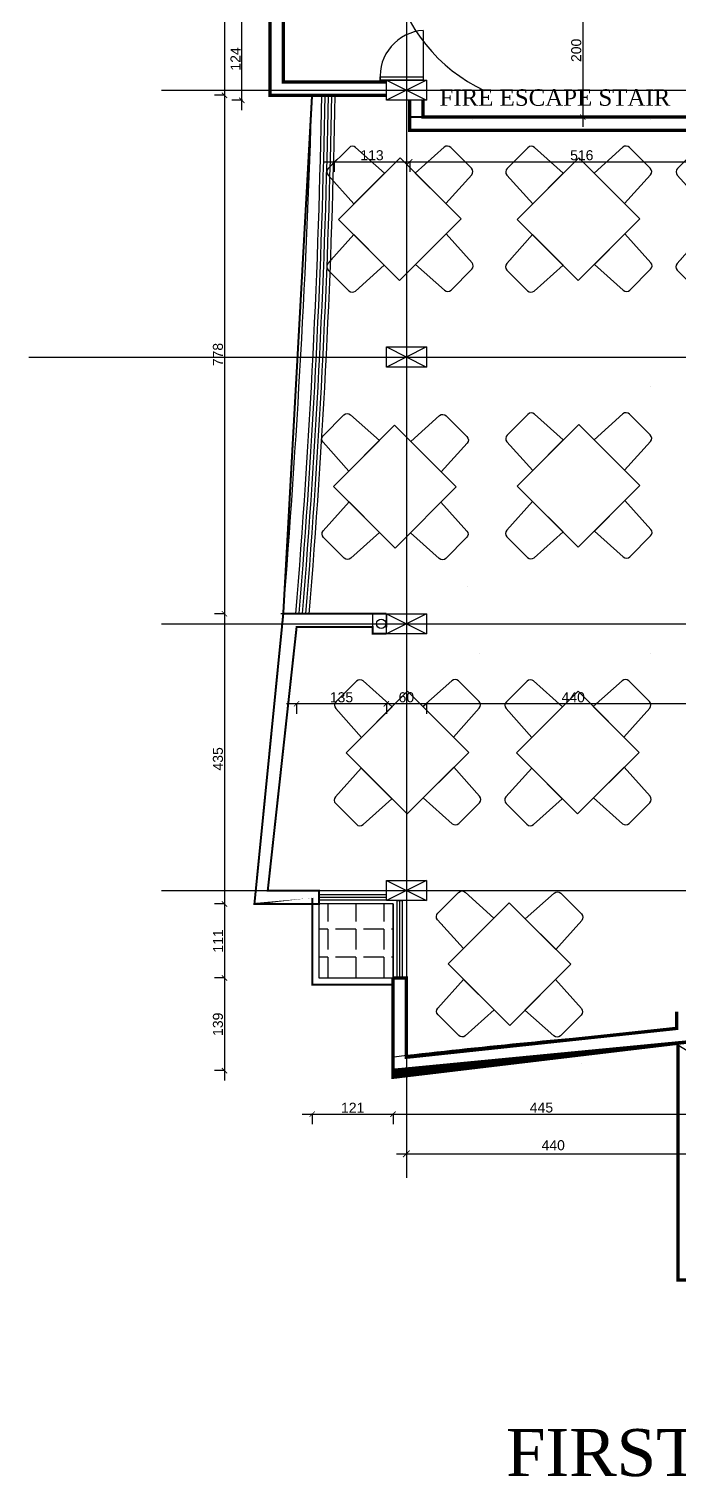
# Model space of a CAD drawing. Extents: x 250879 to 348495, y -51522 to -9360.
# Drawn here: x 287763 to 288738, y -23973 to -21801 of the extents above; entities that cross this region are included whole.
import ezdxf

# ---------------------------------------------------------------- set-up
doc = ezdxf.new("R2010")
doc.units = 0
doc.layers.get('0').update_dxf_attribs({"linetype": 'CONTINUOUS'})
doc.layers.get('DEFPOINTS').update_dxf_attribs({"color": 9, "linetype": 'CONTINUOUS'})
for name, color, linetype in [('AXIS', 1, 'CONTINUOUS'), ('COLUMN', 5, 'CONTINUOUS'), ('FURNITURE', 4, 'CONTINUOUS'), ('HATCH', 8, 'CONTINUOUS'), ('TEXT', 3, 'CONTINUOUS'), ('WALL', 7, 'CONTINUOUS'), ('WALL1', 2, 'CONTINUOUS')]:
    doc.layers.add(name, color=color, linetype=linetype)
doc.styles.get("Standard").update_dxf_attribs({"font": 'sanss___.ttf', "height": 15})
doc.styles.add('style2', font='romantic.ttf', dxfattribs={"height": 50})
doc.dimstyles.get("Standard").update_dxf_attribs({"dimtxt": 15, "dimasz": 10, "dimexe": 10, "dimexo": 30, "dimgap": 5, "dimtad": 1, "dimdec": 0, "dimdsep": 46, "dimtxsty": 'Standard', "dimblk1": 'ARCHTICK', "dimblk2": 'ARCHTICK', "dimsah": 1, "dimcen": 2.5, "dimdle": 15, "dimclrd": 3, "dimclre": 3, "dimclrt": 3, "dimazin": 0, "dimtfac": 1, "dimtdec": 0, "dimtmove": 2, "dimatfit": 2, "dimldrblk": 'ARCHTICK', "dimfxl": 1.045499999999997, "dimfxlon": 1, "dimtolj": 1, "dimtzin": 0, "dimarcsym": 0})
doc.dimstyles.new('STANDARD$0', dxfattribs={"dimscale": 0, "dimtxt": 12, "dimasz": 8, "dimexe": 15, "dimexo": 0.0625, "dimgap": 2, "dimtad": 1, "dimdec": 0, "dimzin": 0, "dimdsep": 46, "dimtxsty": 'Standard', "dimblk1": 'ARCHTICK', "dimblk2": 'ARCHTICK', "dimsah": 1, "dimcen": 0.09, "dimdle": 15, "dimclrd": 3, "dimclre": 3, "dimclrt": 3, "dimazin": 0, "dimtfac": 1, "dimtdec": 0, "dimtofl": 0, "dimtmove": 1, "dimatfit": 3, "dimldrblk": 'ARCHTICK', "dimfxl": 1.045499999999997, "dimfxlon": 1, "dimtolj": 1, "dimtzin": 0, "dimarcsym": 0})

# ---------------------------------------------------------------- blocks, each defined once
blk = doc.blocks.new('_ARCHTICK')
at = {"color": 0, "linetype": 'ByBlock', "const_width": 0.15}
blk.add_lwpolyline([(-0.5, -0.5), (0.5, 0.5)], dxfattribs=at)
blk = doc.blocks.new('*D30')
at = {"layer": 'DEFPOINTS', "color": 0, "linetype": 'ByBlock', "ltscale": 3, "transparency": 16777216}
for p in [(288328.5945835119, -23480.11855138533), (288769.0714616643, -23480.11855138533), (288769.0714616643, -23487.90626194287)]:
    blk.add_point(p, dxfattribs=at)
at = {"layer": 'WALL1', "color": 3, "linetype": 'ByBlock', "lineweight": -2, "ltscale": 3, "transparency": 16777216}
for p, q in [((288313.5945835119, -23487.90626194287), (288784.0714616643, -23487.90626194287)), ((288328.5945835119, -23487.90626194287), (288328.5945835119, -23497.90626194287)), ((288769.0714616643, -23487.90626194287), (288769.0714616643, -23497.90626194287))]:
    blk.add_line(p, q, dxfattribs=at)
at = {"layer": 'WALL1', "color": 3, "linetype": 'ByBlock', "lineweight": -2, "ltscale": 3, "transparency": 16777216, "xscale": 10, "yscale": 10, "zscale": 10, "rotation": 180}
blk.add_blockref('_ARCHTICK', (288328.5945835119, -23487.90626194287), dxfattribs=at)
at = {"layer": 'WALL1', "color": 3, "linetype": 'ByBlock', "lineweight": -2, "ltscale": 3, "transparency": 16777216, "xscale": 10, "yscale": 10, "zscale": 10}
blk.add_blockref('_ARCHTICK', (288769.0714616643, -23487.90626194287), dxfattribs=at)
at = {"layer": 'WALL1', "color": 3, "linetype": 'ByBlock', "ltscale": 3, "transparency": 16777216, "insert": (288548.8330225881, -23475.17992449431), "char_height": 15, "attachment_point": 5}
blk.add_mtext('\\A1;440', dxfattribs=at)
blk = doc.blocks.new('T')
at = {"layer": 'FURNITURE'}
for p, q in [((24.26008537464077, 40.2773500981275), (22.02245481364662, 0)), ((59.79252248664852, 45), (29.25238714070292, 45)), ((67.02245481364662, 0), (64.78482425265247, 40.2773500981275)), ((67.02245481364662, 0), (22.02245481364662, 0)), ((-45, -29.7299323269981), (-45, -60.2700676729437)), ((0, -22.5), (-40.2773500981275, -24.73763056099415)), ((0, -22.5), (0, -67.5)), ((90.71160120709101, -22.5), (130.9889513051603, -24.73763056099415)), ((90.71160120709101, -22.5), (90.71160120709101, -67.5)), ((135.711601207091, -29.7299323269981), (135.711601207091, -60.2700676729437)), ((-40.2773500981275, -65.26236943900585), (0, -67.5)), ((130.9889513051603, -65.26236943900585), (90.71160120709101, -67.5)), ((67.8558006035164, -90), (22.8558006035164, -90)), ((25.09343116451055, -130.2773500981275), (22.8558006035164, -90)), ((67.8558006035164, -90), (65.61817004252225, -130.2773500981275)), ((60.62586827651832, -135), (30.08573293057271, -135))]:
    blk.add_line(p, q, dxfattribs=at)
blk.add_lwpolyline([(90.71160120709101, -90), (0, -90), (0, 0), (90.71160120709101, 0)], close=True, dxfattribs=at)
for centre, start, end in [((29.25238714070292, 40), 90, 176.8201698792108), ((59.79252248664852, 40), 3.179830120789212, 90), ((-40.00000000005821, -29.7299323269981), 93.1798301207892, 180), ((130.711601207091, -29.7299323269981), 0, 86.82016987921078), ((-40.00000000005821, -60.2700676729437), 180, 266.8201698792108), ((130.711601207091, -60.2700676729437), 273.1798301207892, 0), ((30.08573293057271, -130), 183.1798301207892, 270), ((60.6258682764601, -130), 270, 356.8201698792108)]:
    blk.add_arc(centre, 5, start, end, dxfattribs=at)
at = {"layer": 'WALL'}
for p, q in [((-81.2861841992708, -65), (-81.2861841992708, -65)), ((124.2175085435156, -65), (124.2175085435156, -65))]:
    blk.add_line(p, q, dxfattribs=at)
blk = doc.blocks.new('COLUMN')
at = {"layer": 'AXIS'}
for p, q in [((236924.6994773077, -9644.256519553426), (236984.6994773077, -9674.256519553426)), ((236984.6994773077, -9644.256519553426), (236924.6994773077, -9674.256519553426))]:
    blk.add_line(p, q, dxfattribs=at)
at = {"layer": 'COLUMN'}
blk.add_lwpolyline([(236924.6994773077, -9644.256519553426), (236984.6994773077, -9644.256519553426), (236984.6994773077, -9674.256519553426), (236924.6994773077, -9674.256519553426)], close=True, dxfattribs=at)
blk = doc.blocks.new('AXISG')
at = {"layer": 'AXIS'}
for p, q in [((305954.8837600994, -19949.16446858895), (305954.8837600994, -23524.12586554483)), ((305587.5163161242, -21892.8329642961), (307936.9012656476, -21892.8329642961)), ((305587.5163161242, -22292.8329642961), (307936.9012656476, -22292.8329642961)), ((305587.5163161242, -22692.99755056208), (307936.9012656476, -22692.99755056208)), ((305587.5163161242, -23093.16213682806), (307936.9012656476, -23093.16213682806))]:
    blk.add_line(p, q, dxfattribs=at)
at = {"layer": 'WALL', "linetype": 'Continuous'}
for p in [(69000.18428279168, -12233.57644474268), (69000.18428279168, -12633.57644474268), (69000.18428279168, -13033.74103100866), (69000.18428279168, -13433.90561727464)]:
    blk.add_blockref('COLUMN', p, dxfattribs=at)
blk = doc.blocks.new('*D184')
at = {"layer": 'DEFPOINTS', "color": 0, "linetype": 'Continuous', "transparency": 16777216}
for p in [(288593.1213163728, -21732.91525742906), (288593.1213163728, -21932.83296429598), (288603.1213163728, -21932.83296429598)]:
    blk.add_point(p, dxfattribs=at)
at = {"layer": 'WALL', "color": 3, "linetype": 'Continuous', "lineweight": -2, "transparency": 16777216}
for p, q in [((288593.1213163728, -21717.91525742906), (288593.1213163728, -21947.83296429598)), ((288593.1213163728, -21732.91525742906), (288578.1213163728, -21732.91525742906)), ((288594.1668163728, -21932.83296429598), (288578.1213163728, -21932.83296429598))]:
    blk.add_line(p, q, dxfattribs=at)
at = {"layer": 'WALL', "color": 3, "linetype": 'Continuous', "lineweight": -2, "transparency": 16777216, "xscale": 8, "yscale": 8, "zscale": 8}
for p, rotation in [((288593.1213163728, -21732.91525742906), 90), ((288593.1213163728, -21932.83296429598), 270)]:
    blk.add_blockref('_ARCHTICK', p, dxfattribs=dict(at, rotation=rotation))
at = {"layer": 'WALL', "color": 3, "linetype": 'Continuous', "transparency": 16777216, "insert": (288583.3949789242, -21832.87411086248), "char_height": 15, "attachment_point": 5, "rotation": 90}
blk.add_mtext('\\A1;200', dxfattribs=at)
blk = doc.blocks.new('*D409')
at = {"layer": 'DEFPOINTS', "color": 0, "linetype": 'Continuous', "transparency": 16777216}
for p in [(288358.5945835119, -22707.99755056208), (288799.0714616643, -22782.84397454816), (288358.5945835119, -22813.02590715245)]:
    blk.add_point(p, dxfattribs=at)
at = {"layer": 'WALL', "color": 3, "linetype": 'Continuous', "lineweight": -2, "transparency": 16777216}
for p, q in [((288814.0714616643, -22813.02590715245), (288343.5945835119, -22813.02590715245)), ((288358.5945835119, -22811.98040715245), (288358.5945835119, -22828.02590715245)), ((288799.0714616643, -22811.98040715245), (288799.0714616643, -22828.02590715245))]:
    blk.add_line(p, q, dxfattribs=at)
at = {"layer": 'WALL', "color": 3, "linetype": 'Continuous', "lineweight": -2, "transparency": 16777216, "xscale": 8, "yscale": 8, "zscale": 8, "rotation": 180}
blk.add_blockref('_ARCHTICK', (288358.5945835119, -22813.02590715245), dxfattribs=at)
at = {"layer": 'WALL', "color": 3, "linetype": 'Continuous', "lineweight": -2, "transparency": 16777216, "xscale": 8, "yscale": 8, "zscale": 8}
blk.add_blockref('_ARCHTICK', (288799.0714616643, -22813.02590715245), dxfattribs=at)
at = {"layer": 'WALL', "color": 3, "linetype": 'Continuous', "transparency": 16777216, "insert": (288578.8330225881, -22803.29956970389), "char_height": 15, "attachment_point": 5}
blk.add_mtext('\\A1;440', dxfattribs=at)
blk = doc.blocks.new('*D410')
at = {"layer": 'DEFPOINTS', "color": 0, "linetype": 'Continuous', "transparency": 16777216}
for p in [(288298.5945835046, -22707.99755056571), (288358.5945835119, -22707.99755056208), (288298.5945835046, -22813.02590715245)]:
    blk.add_point(p, dxfattribs=at)
at = {"layer": 'WALL', "color": 3, "linetype": 'Continuous', "lineweight": -2, "transparency": 16777216}
for p, q in [((288373.5945835119, -22813.02590715245), (288283.5945835046, -22813.02590715245)), ((288298.5945835046, -22811.98040715245), (288298.5945835046, -22828.02590715245)), ((288358.5945835119, -22811.98040715245), (288358.5945835119, -22828.02590715245))]:
    blk.add_line(p, q, dxfattribs=at)
at = {"layer": 'WALL', "color": 3, "linetype": 'Continuous', "lineweight": -2, "transparency": 16777216, "xscale": 8, "yscale": 8, "zscale": 8, "rotation": 180}
blk.add_blockref('_ARCHTICK', (288298.5945835046, -22813.02590715245), dxfattribs=at)
at = {"layer": 'WALL', "color": 3, "linetype": 'Continuous', "lineweight": -2, "transparency": 16777216, "xscale": 8, "yscale": 8, "zscale": 8}
blk.add_blockref('_ARCHTICK', (288358.5945835119, -22813.02590715245), dxfattribs=at)
at = {"layer": 'WALL', "color": 3, "linetype": 'Continuous', "transparency": 16777216, "insert": (288328.5945835082, -22803.28928163804), "char_height": 15, "attachment_point": 5}
blk.add_mtext('\\A1;60', dxfattribs=at)
blk = doc.blocks.new('*D411')
at = {"layer": 'DEFPOINTS', "color": 0, "linetype": 'Continuous', "transparency": 16777216}
for p in [(288163.9632772964, -22697.99755056029), (288298.5945835046, -22707.99755056571), (288163.9632772964, -22813.02590715245)]:
    blk.add_point(p, dxfattribs=at)
at = {"layer": 'WALL', "color": 3, "linetype": 'Continuous', "lineweight": -2, "transparency": 16777216}
for p, q in [((288313.5945835046, -22813.02590715245), (288148.9632772964, -22813.02590715245)), ((288163.9632772964, -22811.98040715245), (288163.9632772964, -22828.02590715245)), ((288298.5945835046, -22811.98040715245), (288298.5945835046, -22828.02590715245))]:
    blk.add_line(p, q, dxfattribs=at)
at = {"layer": 'WALL', "color": 3, "linetype": 'Continuous', "lineweight": -2, "transparency": 16777216, "xscale": 8, "yscale": 8, "zscale": 8, "rotation": 180}
blk.add_blockref('_ARCHTICK', (288163.9632772964, -22813.02590715245), dxfattribs=at)
at = {"layer": 'WALL', "color": 3, "linetype": 'Continuous', "lineweight": -2, "transparency": 16777216, "xscale": 8, "yscale": 8, "zscale": 8}
blk.add_blockref('_ARCHTICK', (288298.5945835046, -22813.02590715245), dxfattribs=at)
at = {"layer": 'WALL', "color": 3, "linetype": 'Continuous', "transparency": 16777216, "insert": (288231.2789304005, -22803.28928163804), "char_height": 15, "attachment_point": 5}
blk.add_mtext('\\A1;135', dxfattribs=at)
blk = doc.blocks.new('*D835')
at = {"layer": 'DEFPOINTS', "color": 0, "linetype": 'Continuous', "transparency": 16777216}
for p in [(288124.1634614703, -21477.8329642961), (288055.7262291734, -21900.3329642961), (288124.1634614703, -21900.3329642961)]:
    blk.add_point(p, dxfattribs=at)
at = {"layer": 'WALL', "color": 3, "linetype": 'Continuous', "lineweight": -2, "transparency": 16777216}
for p, q in [((288056.7717291734, -21477.8329642961), (288040.7262291734, -21477.8329642961)), ((288055.7262291734, -21462.8329642961), (288055.7262291734, -21915.3329642961)), ((288056.7717291734, -21900.3329642961), (288040.7262291734, -21900.3329642961))]:
    blk.add_line(p, q, dxfattribs=at)
at = {"layer": 'WALL', "color": 3, "linetype": 'Continuous', "lineweight": -2, "transparency": 16777216, "xscale": 8, "yscale": 8, "zscale": 8}
for p, rotation in [((288055.7262291734, -21477.8329642961), 90), ((288055.7262291734, -21900.3329642961), 270)]:
    blk.add_blockref('_ARCHTICK', p, dxfattribs=dict(at, rotation=rotation))
at = {"layer": 'WALL', "color": 3, "linetype": 'Continuous', "transparency": 16777216, "insert": (288045.989603659, -21689.08296429606), "char_height": 15, "attachment_point": 5, "rotation": 90}
blk.add_mtext('\\A1;423', dxfattribs=at)
blk = doc.blocks.new('*D836')
at = {"layer": 'DEFPOINTS', "color": 0, "linetype": 'Continuous', "transparency": 16777216}
for p in [(288124.1634614703, -21900.3329642961), (288055.7262291734, -22677.99755056024), (288143.9632772965, -22677.99755056024)]:
    blk.add_point(p, dxfattribs=at)
at = {"layer": 'WALL', "color": 3, "linetype": 'Continuous', "lineweight": -2, "transparency": 16777216}
for p, q in [((288055.7262291734, -21885.3329642961), (288055.7262291734, -22692.99755056024)), ((288056.7717291734, -21900.3329642961), (288040.7262291734, -21900.3329642961)), ((288056.7717291734, -22677.99755056024), (288040.7262291734, -22677.99755056024))]:
    blk.add_line(p, q, dxfattribs=at)
at = {"layer": 'WALL', "color": 3, "linetype": 'Continuous', "lineweight": -2, "transparency": 16777216, "xscale": 8, "yscale": 8, "zscale": 8}
for p, rotation in [((288055.7262291734, -21900.3329642961), 90), ((288055.7262291734, -22677.99755056024), 270)]:
    blk.add_blockref('_ARCHTICK', p, dxfattribs=dict(at, rotation=rotation))
at = {"layer": 'WALL', "color": 3, "linetype": 'Continuous', "transparency": 16777216, "insert": (288045.9998917248, -22289.16525742813), "char_height": 15, "attachment_point": 5, "rotation": 90}
blk.add_mtext('\\A1;778', dxfattribs=at)
blk = doc.blocks.new('*D837')
at = {"layer": 'DEFPOINTS', "color": 0, "linetype": 'Continuous', "transparency": 16777216}
for p in [(288143.9632772965, -22677.99755056024), (288055.7262291734, -23113.16213682615), (288100.6823266968, -23113.16213682615)]:
    blk.add_point(p, dxfattribs=at)
at = {"layer": 'WALL', "color": 3, "linetype": 'Continuous', "lineweight": -2, "transparency": 16777216}
for p, q in [((288055.7262291734, -22662.99755056024), (288055.7262291734, -23128.16213682615)), ((288056.7717291734, -22677.99755056024), (288040.7262291734, -22677.99755056024)), ((288056.7717291734, -23113.16213682615), (288040.7262291734, -23113.16213682615))]:
    blk.add_line(p, q, dxfattribs=at)
at = {"layer": 'WALL', "color": 3, "linetype": 'Continuous', "lineweight": -2, "transparency": 16777216, "xscale": 8, "yscale": 8, "zscale": 8}
for p, rotation in [((288055.7262291734, -22677.99755056024), 90), ((288055.7262291734, -23113.16213682615), 270)]:
    blk.add_blockref('_ARCHTICK', p, dxfattribs=dict(at, rotation=rotation))
at = {"layer": 'WALL', "color": 3, "linetype": 'Continuous', "transparency": 16777216, "insert": (288045.989603659, -22895.57984369315), "char_height": 15, "attachment_point": 5, "rotation": 90}
blk.add_mtext('\\A1;435', dxfattribs=at)
blk = doc.blocks.new('*D838')
at = {"layer": 'DEFPOINTS', "color": 0, "linetype": 'Continuous', "transparency": 16777216}
for p in [(288100.6823266968, -23113.16213682615), (288055.7262291734, -23224.22549141676), (288308.5945835116, -23224.22549141676)]:
    blk.add_point(p, dxfattribs=at)
at = {"layer": 'WALL', "color": 3, "linetype": 'Continuous', "lineweight": -2, "transparency": 16777216}
for p, q in [((288055.7262291734, -23098.16213682615), (288055.7262291734, -23239.22549141676)), ((288056.7717291734, -23113.16213682615), (288040.7262291734, -23113.16213682615)), ((288056.7717291734, -23224.22549141676), (288040.7262291734, -23224.22549141676))]:
    blk.add_line(p, q, dxfattribs=at)
at = {"layer": 'WALL', "color": 3, "linetype": 'Continuous', "lineweight": -2, "transparency": 16777216, "xscale": 8, "yscale": 8, "zscale": 8}
for p, rotation in [((288055.7262291734, -23113.16213682615), 90), ((288055.7262291734, -23224.22549141676), 270)]:
    blk.add_blockref('_ARCHTICK', p, dxfattribs=dict(at, rotation=rotation))
at = {"layer": 'WALL', "color": 3, "linetype": 'Continuous', "transparency": 16777216, "insert": (288046.2262291734, -23168.69381412141), "char_height": 15, "attachment_point": 5, "rotation": 90}
blk.add_mtext('\\A1;111', dxfattribs=at)
blk = doc.blocks.new('*D839')
at = {"layer": 'DEFPOINTS', "color": 0, "linetype": 'Continuous', "transparency": 16777216}
for p in [(288308.5945835116, -23224.22549141676), (288055.7262291734, -23363.16213679985), (288308.594583804, -23363.16213679985)]:
    blk.add_point(p, dxfattribs=at)
at = {"layer": 'WALL', "color": 3, "linetype": 'Continuous', "lineweight": -2, "transparency": 16777216}
for p, q in [((288055.7262291734, -23209.22549141676), (288055.7262291734, -23378.16213679985)), ((288056.7717291734, -23224.22549141676), (288040.7262291734, -23224.22549141676)), ((288056.7717291734, -23363.16213679985), (288040.7262291734, -23363.16213679985))]:
    blk.add_line(p, q, dxfattribs=at)
at = {"layer": 'WALL', "color": 3, "linetype": 'Continuous', "lineweight": -2, "transparency": 16777216, "xscale": 8, "yscale": 8, "zscale": 8}
for p, rotation in [((288055.7262291734, -23224.22549141676), 90), ((288055.7262291734, -23363.16213679985), 270)]:
    blk.add_blockref('_ARCHTICK', p, dxfattribs=dict(at, rotation=rotation))
at = {"layer": 'WALL', "color": 3, "linetype": 'Continuous', "transparency": 16777216, "insert": (288045.989603659, -23293.69381410825), "char_height": 15, "attachment_point": 5, "rotation": 90}
blk.add_mtext('\\A1;139', dxfattribs=at)
blk = doc.blocks.new('*D840')
at = {"layer": 'DEFPOINTS', "color": 0, "linetype": 'Continuous', "transparency": 16777216}
for p in [(288187.5312289234, -23234.22549141667), (288308.594583512, -23363.16213682817), (288308.594583512, -23428.38155618939)]:
    blk.add_point(p, dxfattribs=at)
at = {"layer": 'WALL', "color": 3, "linetype": 'Continuous', "lineweight": -2, "transparency": 16777216}
for p, q in [((288172.5312289234, -23428.38155618939), (288323.594583512, -23428.38155618939)), ((288187.5312289234, -23427.33605618939), (288187.5312289234, -23443.38155618939)), ((288308.594583512, -23427.33605618939), (288308.594583512, -23443.38155618939))]:
    blk.add_line(p, q, dxfattribs=at)
at = {"layer": 'WALL', "color": 3, "linetype": 'Continuous', "lineweight": -2, "transparency": 16777216, "xscale": 8, "yscale": 8, "zscale": 8, "rotation": 180}
blk.add_blockref('_ARCHTICK', (288187.5312289234, -23428.38155618939), dxfattribs=at)
at = {"layer": 'WALL', "color": 3, "linetype": 'Continuous', "lineweight": -2, "transparency": 16777216, "xscale": 8, "yscale": 8, "zscale": 8}
blk.add_blockref('_ARCHTICK', (288308.594583512, -23428.38155618939), dxfattribs=at)
at = {"layer": 'WALL', "color": 3, "linetype": 'Continuous', "transparency": 16777216, "insert": (288248.0629062176, -23418.88155618939), "char_height": 15, "attachment_point": 5}
blk.add_mtext('\\A1;121', dxfattribs=at)
blk = doc.blocks.new('*D841')
at = {"layer": 'DEFPOINTS', "color": 0, "linetype": 'Continuous', "transparency": 16777216}
for p in [(288753.7736849178, -23319.98870354902), (288308.594583512, -23363.16213682817), (288753.7736849178, -23428.38155618939)]:
    blk.add_point(p, dxfattribs=at)
at = {"layer": 'WALL', "color": 3, "linetype": 'Continuous', "lineweight": -2, "transparency": 16777216}
for p, q in [((288293.594583512, -23428.38155618939), (288768.7736849178, -23428.38155618939)), ((288308.594583512, -23427.33605618939), (288308.594583512, -23443.38155618939)), ((288753.7736849178, -23427.33605618939), (288753.7736849178, -23443.38155618939))]:
    blk.add_line(p, q, dxfattribs=at)
at = {"layer": 'WALL', "color": 3, "linetype": 'Continuous', "lineweight": -2, "transparency": 16777216, "xscale": 8, "yscale": 8, "zscale": 8, "rotation": 180}
blk.add_blockref('_ARCHTICK', (288308.594583512, -23428.38155618939), dxfattribs=at)
at = {"layer": 'WALL', "color": 3, "linetype": 'Continuous', "lineweight": -2, "transparency": 16777216, "xscale": 8, "yscale": 8, "zscale": 8}
blk.add_blockref('_ARCHTICK', (288753.7736849178, -23428.38155618939), dxfattribs=at)
at = {"layer": 'WALL', "color": 3, "linetype": 'Continuous', "transparency": 16777216, "insert": (288531.1841342149, -23418.65521874083), "char_height": 15, "attachment_point": 5}
blk.add_mtext('\\A1;445', dxfattribs=at)
blk = doc.blocks.new('*D846')
at = {"layer": 'DEFPOINTS', "color": 0, "linetype": 'Continuous', "transparency": 16777216}
for p in [(288333.594583512, -21952.83296429597), (288220.4511416325, -21966.29316243297), (288333.594583512, -22000.00998402684)]:
    blk.add_point(p, dxfattribs=at)
at = {"layer": 'WALL', "color": 3, "linetype": 'Continuous', "lineweight": -2, "transparency": 16777216}
for p, q in [((288205.4511416325, -22000.00998402684), (288348.594583512, -22000.00998402684)), ((288220.4511416325, -21998.96448402684), (288220.4511416325, -22015.00998402684)), ((288333.594583512, -21998.96448402684), (288333.594583512, -22015.00998402684))]:
    blk.add_line(p, q, dxfattribs=at)
at = {"layer": 'WALL', "color": 3, "linetype": 'Continuous', "lineweight": -2, "transparency": 16777216, "xscale": 8, "yscale": 8, "zscale": 8, "rotation": 180}
blk.add_blockref('_ARCHTICK', (288220.4511416325, -22000.00998402684), dxfattribs=at)
at = {"layer": 'WALL', "color": 3, "linetype": 'Continuous', "lineweight": -2, "transparency": 16777216, "xscale": 8, "yscale": 8, "zscale": 8}
blk.add_blockref('_ARCHTICK', (288333.594583512, -22000.00998402684), dxfattribs=at)
at = {"layer": 'WALL', "color": 3, "linetype": 'Continuous', "transparency": 16777216, "insert": (288277.0228625722, -21990.27335851243), "char_height": 15, "attachment_point": 5}
blk.add_mtext('\\A1;113', dxfattribs=at)
blk = doc.blocks.new('*D847')
at = {"layer": 'DEFPOINTS', "color": 0, "linetype": 'Continuous', "transparency": 16777216}
for p in [(288333.594583512, -21952.83296429597), (288849.6572741237, -21952.832964296), (288849.6572741237, -22000.00998402684)]:
    blk.add_point(p, dxfattribs=at)
at = {"layer": 'WALL', "color": 3, "linetype": 'Continuous', "lineweight": -2, "transparency": 16777216}
for p, q in [((288318.594583512, -22000.00998402684), (288864.6572741237, -22000.00998402684)), ((288333.594583512, -21998.96448402684), (288333.594583512, -22015.00998402684)), ((288849.6572741237, -21998.96448402684), (288849.6572741237, -22015.00998402684))]:
    blk.add_line(p, q, dxfattribs=at)
at = {"layer": 'WALL', "color": 3, "linetype": 'Continuous', "lineweight": -2, "transparency": 16777216, "xscale": 8, "yscale": 8, "zscale": 8, "rotation": 180}
blk.add_blockref('_ARCHTICK', (288333.594583512, -22000.00998402684), dxfattribs=at)
at = {"layer": 'WALL', "color": 3, "linetype": 'Continuous', "lineweight": -2, "transparency": 16777216, "xscale": 8, "yscale": 8, "zscale": 8}
blk.add_blockref('_ARCHTICK', (288849.6572741237, -22000.00998402684), dxfattribs=at)
at = {"layer": 'WALL', "color": 3, "linetype": 'Continuous', "transparency": 16777216, "insert": (288591.6259288178, -21990.27335851243), "char_height": 15, "attachment_point": 5}
blk.add_mtext('\\A1;516', dxfattribs=at)
blk = doc.blocks.new('*D1294')
at = {"layer": 'DEFPOINTS', "color": 0, "linetype": 'Continuous', "transparency": 16777216}
for p in [(288081.8345931087, -21783.69286726211), (288124.1634614701, -21783.69286726211), (288124.1634614701, -21907.83296429602)]:
    blk.add_point(p, dxfattribs=at)
at = {"layer": 'WALL', "color": 3, "linetype": 'Continuous', "lineweight": -2, "transparency": 16777216}
for p, q in [((288082.8800931087, -21783.69286726211), (288066.8345931087, -21783.69286726211)), ((288081.8345931087, -21922.83296429602), (288081.8345931087, -21768.69286726211)), ((288082.8800931087, -21907.83296429602), (288066.8345931087, -21907.83296429602))]:
    blk.add_line(p, q, dxfattribs=at)
at = {"layer": 'WALL', "color": 3, "linetype": 'Continuous', "lineweight": -2, "transparency": 16777216, "xscale": 8, "yscale": 8, "zscale": 8}
for p, rotation in [((288081.8345931087, -21783.69286726211), 90), ((288081.8345931087, -21907.83296429602), 270)]:
    blk.add_blockref('_ARCHTICK', p, dxfattribs=dict(at, rotation=rotation))
at = {"layer": 'WALL', "color": 3, "linetype": 'Continuous', "transparency": 16777216, "insert": (288072.3345931087, -21845.76291577902), "char_height": 15, "attachment_point": 5, "rotation": 90}
blk.add_mtext('\\A1;124', dxfattribs=at)

msp = doc.modelspace()

# ---------------------------------------------------------------- hatches: boundary and pattern name
at = {"layer": 'AXIS'}
h = msp.add_hatch(dxfattribs=at)
h.set_pattern_fill('ANGLE', color=256, scale=6, style=0)
h.set_pattern_definition([(180, (526804.5667404031, -31952.25407011545), (0, -41.91), [30.48, -11.43]), (270, (526804.5667404031, -31952.25407011545), (41.91, -2.566247367613279e-15), [30.48, -11.43])])
h.paths.add_polyline_path([(288197.5312289234, -23224.22549141667), (288308.5945835119, -23224.22549141661), (288308.5945835119, -23113.16213682809), (288197.5312289234, -23113.16213682838)])

# ---------------------------------------------------------------- linework, layer by layer
for p, q in [((288328.5945835119, -19879.61224809394), (288328.5945835119, -23524.12586554483)), ((288004.458908631, -21892.8329642961), (290310.6120890601, -21892.8329642961)), ((287762.5645218343, -22292.8329642961), (290310.6120890601, -22292.8329642961)), ((288214.2263677061, -23093.16213682806), (290310.6120890601, -23093.16213682806))]:
    msp.add_line(p, q, dxfattribs=at)
at = {"layer": 'FURNITURE', "ltscale": 3}
msp.add_line((288353.5945835118, -21802.91525742905), (288353.5945835118, -21877.8329642961), dxfattribs=at)
at = {"layer": 'FURNITURE', "linetype": 'Continuous', "flags": 128}
msp.add_lwpolyline([(288353.5945835119, -21877.83296429607), (288289.2892664413, -21877.83296429607), (288289.2892664413, -21872.83296429607), (288353.5945835119, -21872.83296429607), (288353.5945835119, -21877.83296429607)], dxfattribs=at)
at = {"layer": 'FURNITURE', "ltscale": 3}
for points in [[(288298.5945835119, -23106.99107722731), (288298.5945835119, -23099.33319642898), (288197.5312289234, -23099.3331964292), (288197.5312289235, -23106.99107722753)], [(288298.5945835119, -23106.99107722731), (288298.5945835119, -23099.33319642898), (288197.5312289234, -23099.3331964292), (288197.5312289235, -23106.99107722753)], [(288314.7656431127, -23108.16213682806), (288322.423523911, -23108.16213682806), (288322.423523911, -23224.22549141658), (288314.7656431127, -23224.22549141658)], [(288314.7656431127, -23108.16213682806), (288322.423523911, -23108.16213682806), (288322.423523911, -23224.22549141658), (288314.7656431127, -23224.22549141658)]]:
    msp.add_lwpolyline(points, close=True, dxfattribs=at)
for points in [[(288308.5945835121, -23113.16213682809), (288177.5312289235, -23113.16213682844)], [(288308.5945835121, -23113.16213682809), (288197.5312289235, -23113.16213682844)], [(288308.594583512, -23113.162136828), (288308.594583512, -23244.22549141658)], [(288308.5945835119, -23113.162136828), (288308.5945835119, -23244.22549141658)], [(288328.5945835119, -23113.16213682821), (288328.594583512, -23343.16213682821), (288733.7736771852, -23299.88118622912), (288733.7736771852, -23274.81899615316)]]:
    msp.add_lwpolyline(points, dxfattribs=at)
at = {"layer": 'FURNITURE'}
for points in [[(288187.5312289234, -23113.16213682806), (288187.5312289234, -23234.22549141667), (288308.594583512, -23234.22549141661)], [(288187.5312289234, -23113.16213682806), (288187.5312289234, -23234.22549141667), (288308.5945835119, -23234.22549141661)]]:
    msp.add_lwpolyline(points, dxfattribs=at)
for points in [[(288308.5945835119, -23113.16213682809), (288197.5312289234, -23113.16213682815), (288197.5312289234, -23224.22549141667), (288308.5945835119, -23224.22549141661)], [(288308.5945835118, -23113.16213682809), (288197.5312289234, -23113.16213682815), (288197.5312289234, -23224.22549141667), (288308.5945835118, -23224.22549141661)]]:
    msp.add_lwpolyline(points, close=True, dxfattribs=at)
at = {"layer": 'FURNITURE', "const_width": 5}
msp.add_lwpolyline([(288735.9412834729, -23324.62100651041), (288735.9412834729, -23677.48535906988), (289089.2309233036, -23677.48535906982)], dxfattribs=at)
at = {"layer": 'FURNITURE', "linetype": 'Continuous'}
msp.add_arc((288358.7595479952, -21872.40554483044), 69.6819696998372, 94.25077415028964, 184.4672030973398, dxfattribs=at)
at = {"layer": 'FURNITURE', "ltscale": 3}
for radius in [11914.27436566749, 11924.27436566749]:
    msp.add_arc((276294.3096276127, -21692.91525742906), radius, 355.2613087708958, 359.0033138941754, dxfattribs=at)
at = {"layer": 'FURNITURE'}
msp.add_arc((289089.2309233036, -22771.40655563161), 656.3991150762154, 237.4371916880327, 302.5628083119673, dxfattribs=at)
at = {"layer": 'HATCH', "linetype": 'ByBlock', "ltscale": 3}
for p, q in [((288352.8672630954, -21932.83296429598), (288770.8672630954, -21932.83296429598)), ((288352.8672630954, -21932.83296429598), (288770.8672630954, -21932.83296429598)), ((288213.5945835119, -22292.8329642961), (288766.5945835119, -22292.8329642961))]:
    msp.add_line(p, q, dxfattribs=at)
at = {"layer": 'WALL', "linetype": 'Continuous', "ltscale": 3}
for p, q in [((288100.6823266968, -23113.16213682615), (288143.9632772965, -22677.99755056024)), ((288143.9632772965, -22677.99755056024), (288283.5945835132, -22677.99755056055)), ((288283.5945835132, -22677.99755056055), (288298.5945835119, -22677.99755056059)), ((288298.5945835119, -22677.99755056059), (288298.5945835119, -22697.99755056059)), ((288120.6823266968, -23093.16213682619), (288197.5312289238, -23093.16213682637)), ((288197.5312289238, -23093.16213682637), (288197.5312289238, -23113.16213682637)), ((288197.5312289238, -23113.16213682669), (288100.6823266968, -23113.16213682615))]:
    msp.add_line(p, q, dxfattribs=at)
at = {"layer": 'WALL', "linetype": 'Continuous'}
for p, q in [((288143.9632772965, -22677.99755056024), (288140.2055942251, -22677.99755056024)), ((288278.0563997964, -22707.99755056577), (288278.0563997963, -22677.99755056577)), ((288163.9632772964, -22697.99755056029), (288120.6823266968, -23093.16213682619)), ((288278.0563997964, -22697.99755056054), (288163.9632772964, -22697.99755056029)), ((288298.5945835087, -22707.99755056571), (288278.0563997964, -22707.99755056577))]:
    msp.add_line(p, q, dxfattribs=at)
at = {"layer": 'WALL', "color": 4, "linetype": 'Continuous', "const_width": 3}
msp.add_lwpolyline([(288753.7736771852, -23319.88118603888), (288531.1841342169, -23341.5754201884), (288308.594583804, -23363.16213679985), (288308.5945835116, -23234.22549141661), (288187.5312289234, -23234.22549141667), (288187.531228923, -23113.16213682841), (288100.6823266968, -23113.16213682615), (288143.9632772969, -22677.99755055433), (288187.1221473054, -21900.33296429611), (288124.1634614703, -21900.33296429611), (288124.1634614701, -21477.83296429599)], dxfattribs=at)
at = {"layer": 'WALL', "linetype": 'Continuous', "ltscale": 3, "const_width": 5}
for points in [[(288298.5945835119, -21477.8329642961), (288124.1634614703, -21477.8329642961), (288124.1634614703, -21900.3329642961), (288298.594583512, -21900.3329642961)], [(288298.5945835119, -21497.8329642961), (288144.1634614703, -21497.8329642961), (288144.1634614703, -21880.3329642961), (288298.594583512, -21880.3329642961)], [(288333.594583512, -21907.8329642961), (288333.594583512, -21952.83296429597), (288849.6572741237, -21952.832964296)], [(288353.594583512, -21907.8329642961), (288353.594583512, -21932.83296429597), (288849.6572741237, -21932.832964296)], [(288308.5945835116, -23224.22549141673), (288308.594583512, -23363.16213682824), (288753.7736771852, -23319.88118622909), (288753.7736771852, -23274.81899615315)], [(288733.7736771852, -23274.81899615316), (288733.7736771852, -23299.88118622912), (288328.594583512, -23343.16213682821), (288328.594583512, -23224.22549141673), (288308.594583512, -23224.22549141676)]]:
    msp.add_lwpolyline(points, dxfattribs=at)
at = {"layer": 'WALL', "linetype": 'Continuous', "ltscale": 3}
for points in [[(288298.5945835119, -21500.33296429634), (288144.1634614703, -21500.33296429634), (288144.1634614703, -21880.3329642961), (288298.594583512, -21880.3329642961)], [(288308.5945835119, -23224.22549141676), (288308.594583512, -23363.16213682824), (288753.7736771852, -23319.88118622912), (288753.7736771852, -23274.81899615315)]]:
    msp.add_lwpolyline(points, dxfattribs=at)
at = {"layer": 'WALL', "linetype": 'Continuous', "const_width": 3}
for points in [[(288353.594583512, -21932.83296429596), (288333.594583512, -21932.83296429596)], [(288353.594583512, -21952.83296429596), (288333.594583512, -21952.83296429596)], [(288298.5945835089, -22677.99755056059), (288143.9632772965, -22677.99755056024), (288100.6823266968, -23113.16213682615), (288197.5312289235, -23113.16213682615), (288197.5312289235, -23093.16213682637), (288120.6823266968, -23093.16213682619), (288163.9632772964, -22697.99755056029), (288278.0563997964, -22697.99755055985), (288278.0563997964, -22707.99755056577), (288298.5945835046, -22707.99755056571)], [(288753.7704363632, -23274.81899615315), (288753.7736849178, -23319.98870354902), (288308.5945835161, -23363.16213682777), (288308.5945835116, -23224.22549141673)]]:
    msp.add_lwpolyline(points, dxfattribs=at)
at = {"layer": 'WALL', "linetype": 'Continuous'}
msp.add_circle((288290.7936691927, -22692.99755056573), 7.047040715464391, dxfattribs=at)
for centre, radius, start, end in [((288551.3567462753, -21667.76675486365), 248.9813636884608, 193.0273318823657, 244.8361310779644), ((289728.8414629172, -35660.38246433585), 12398.96316262905, 94.90325396016902, 96.58809141742566), ((289728.8414629172, -35660.38246433585), 12398.96316262905, 94.90325396016902, 96.58809141742566)]:
    msp.add_arc(centre, radius, start, end, dxfattribs=at)
at = {"layer": 'WALL1'}
for p, q in [((288197.5312289234, -23103.16213682838), (288298.5945835119, -23103.16213682813)), ((288197.5312289234, -23103.16213682838), (288298.5945835119, -23103.16213682813)), ((288318.5945835119, -23224.22549141658), (288318.5945835119, -23108.16213682806)), ((288318.5945835119, -23224.22549141658), (288318.5945835119, -23108.16213682806))]:
    msp.add_line(p, q, dxfattribs=at)
for centre, radius, start, end in [((272263.4396556377, -21406.62950767957), 15931.33413115547, 355.4227585115713, 358.2241503634066), ((276294.3096276127, -21692.91525742906), 11909.27436566749, 355.2553266102728, 359.0020584186398), ((276294.3096276127, -21692.91525742906), 11919.27436566749, 355.2613087708958, 359.0033138941754), ((276294.3096276127, -21692.91525742906), 11929.27436566749, 355.2613087708958, 359.0033138941754)]:
    msp.add_arc(centre, radius, start, end, dxfattribs=at)

# ---------------------------------------------------------------- block references
at = {"layer": 'WALL', "linetype": 'Continuous'}
for name, p in [('AXISG', (-17626.28917658748, 0)), ('COLUMN', (51373.89510620432, -12233.57644474268))]:
    msp.add_blockref(name, p, dxfattribs=at)
at = {"layer": 'WALL1'}
for p, xscale, yscale, zscale, rotation in [((288410.7355115461, -22085.6900371339), 1.440000000011358, 1.440000000011358, 1.440000000011358, 225.0000000000001), ((288678.8533014392, -22085.6900371339), 1.440000000011358, 1.440000000011358, 1.440000000011358, 225.0000000000001), ((288934.4274086893, -22085.6900371339), 1.440000000011358, 1.440000000011358, 1.440000000011358, 225.0000000000001), ((288678.8533014395, -22485.6900371335), 1.440000000010737, 1.440000000010737, 1.440000000010737, 224.9999999999754), ((288403.3971594148, -22487.69085743694), -1.440000000001067, 1.440000000002328, 1.44, 315.0000000004094), ((288422.1310962618, -22885.85462339988), 1.440000000011357, 1.440000000011357, 1.440000000011357, 225.0000000000001), ((288677.705203512, -22885.85462339988), 1.440000000011357, 1.440000000011357, 1.440000000011357, 225.0000000000001), ((288575.2198366754, -23203.77098279219), -1.440000000001067, 1.440000000002328, 1.44, 315.0000000004094)]:
    msp.add_blockref('T', p, dxfattribs=dict(at, xscale=xscale, yscale=yscale, zscale=zscale, rotation=rotation))

# ---------------------------------------------------------------- texts
at = {"layer": 'TEXT', "style": 'style2'}
for s, insert, char_height, width, attachment_point in [('FIRE ESCAPE STAIR', (288724.4371481674, -21891.29502344807), 24.696, 410.14629, 3), ('FIRST FLOOR PLAN sc. 1/100', (288478.1266638905, -23900.70275408309), 70.56, 3056.2551, 1)]:
    msp.add_mtext(s, dxfattribs=dict(at, insert=insert, char_height=char_height, width=width, attachment_point=attachment_point))

# ---------------------------------------------------------------- dimensions: what is measured, and where the dimension line sits
at = {"layer": 'WALL', "linetype": 'Continuous'}
for base, p1, p2, picture, middle in [((288055.7262291734, -21900.3329642961), (288124.1634614703, -21477.8329642961), (288124.1634614703, -21900.3329642961), '*D835', (288045.989603659, -21689.08296429606)), ((288593.1213163728, -21932.83296429598), (288593.1213163728, -21732.91525742906), (288603.1213163728, -21932.83296429598), '*D184', (288583.3949789242, -21832.87411086248)), ((288081.8345931087, -21783.69286726211), (288124.1634614701, -21907.83296429602), (288124.1634614701, -21783.69286726211), '*D1294', (288072.3345931087, -21845.76291577902)), ((288055.7262291734, -22677.99755056024), (288124.1634614703, -21900.3329642961), (288143.9632772965, -22677.99755056024), '*D836', (288045.9998917248, -22289.16525742813)), ((288055.7262291734, -23113.16213682615), (288143.9632772965, -22677.99755056024), (288100.6823266968, -23113.16213682615), '*D837', (288045.989603659, -22895.57984369315)), ((288055.7262291734, -23224.22549141676), (288100.6823266968, -23113.16213682615), (288308.5945835116, -23224.22549141676), '*D838', (288046.2262291734, -23168.69381412141)), ((288055.7262291734, -23363.16213679985), (288308.5945835116, -23224.22549141676), (288308.594583804, -23363.16213679985), '*D839', (288045.989603659, -23293.69381410825))]:
    dim = msp.add_linear_dim(base=base, p1=p1, p2=p2, angle=90, dimstyle='STANDARD$0', override={"dimscale": 1}, dxfattribs=at)
    dim.commit()
    dim.dimension.update_dxf_attribs({"geometry": picture, "text_midpoint": middle})
for base, p1, p2, picture, middle in [((288333.594583512, -22000.00998402684), (288220.4511416325, -21966.29316243297), (288333.594583512, -21952.83296429597), '*D846', (288277.0228625722, -21990.27335851243)), ((288849.6572741237, -22000.00998402684), (288333.594583512, -21952.83296429597), (288849.6572741237, -21952.832964296), '*D847', (288591.6259288178, -21990.27335851243)), ((288163.9632772964, -22813.02590715245), (288298.5945835046, -22707.99755056571), (288163.9632772964, -22697.99755056029), '*D411', (288231.2789304005, -22803.28928163804)), ((288298.5945835046, -22813.02590715245), (288358.5945835119, -22707.99755056208), (288298.5945835046, -22707.99755056571), '*D410', (288328.5945835082, -22803.28928163804)), ((288358.5945835119, -22813.02590715245), (288799.0714616643, -22782.84397454816), (288358.5945835119, -22707.99755056208), '*D409', (288578.8330225881, -22803.29956970389)), ((288308.594583512, -23428.38155618939), (288187.5312289234, -23234.22549141667), (288308.594583512, -23363.16213682817), '*D840', (288248.0629062176, -23418.88155618939)), ((288753.7736849178, -23428.38155618939), (288308.594583512, -23363.16213682817), (288753.7736849178, -23319.98870354902), '*D841', (288531.1841342149, -23418.65521874083))]:
    dim = msp.add_linear_dim(base=base, p1=p1, p2=p2, dimstyle='STANDARD$0', override={"dimscale": 1}, dxfattribs=at)
    dim.commit()
    dim.dimension.update_dxf_attribs({"geometry": picture, "text_midpoint": middle})
at = {"layer": 'WALL1', "linetype": 'ByBlock', "ltscale": 3}
dim = msp.add_linear_dim(base=(288769.0714616643, -23487.90626194287), p1=(288328.5945835119, -23480.11855138533), p2=(288769.0714616643, -23480.11855138533), dimstyle='Standard', dxfattribs=at)
dim.commit()
dim.dimension.update_dxf_attribs({"geometry": '*D30', "text_midpoint": (288548.8330225881, -23475.17992449431)})

doc.saveas('drawing.dxf')
